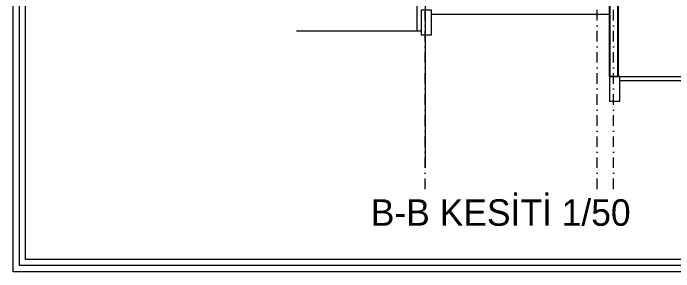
# Model space of a CAD drawing. Header units: millimetres. Extents: x -16104 to 67872, y -88009 to 12107.
# Drawn here: x 42724 to 44321, y -8330 to -7706 of the extents above; entities that cross this region are included whole.
import ezdxf

# ---------------------------------------------------------------- set-up
doc = ezdxf.new("R2010")
doc.units = ezdxf.units.MM
doc.linetypes.add('DASHDOTX2', pattern=[50.8, 25.4, -12.7, 0, -12.7])
doc.layers.get('0').update_dxf_attribs({"color": 241})
doc.layers.add('c05', color=32, linetype='Continuous', lineweight=13)
doc.layers.add('TARAMA', color=8, linetype='Continuous', lineweight=15)
doc.styles.add('ÖLÇÜ-50', font='comic.ttf', dxfattribs={"height": 12.5})

msp = doc.modelspace()

# ---------------------------------------------------------------- linework, layer by layer
for p, q in [((44185.3, -7108.5), (44185.3, -7858.5)), ((44165.3, -7433.5), (44165.3, -7858.5))]:
    msp.add_line(p, q)
at = {"layer": 'c05'}
for points in [[(46254.6, -8120), (46254.6, -8330.3), (42724.4, -8330.3), (42724.4, -4952.5), (46254.6, -4952.5), (46254.6, -6808.6)], [(46254.6, -8120), (46254.6, -8330.3), (42724.4, -8330.3), (42724.4, -4952.5), (46254.6, -4952.5), (46254.6, -6808.6)], [(46239.6, -8120), (46239.6, -8315.3), (42739.4, -8315.3), (42739.4, -4967.5), (46239.6, -4967.5), (46239.6, -6808.6)], [(46224.6, -8120), (46224.6, -8300.3), (42754.4, -8300.3), (42754.4, -4982.5), (46224.6, -4982.5), (46224.6, -6808.6)]]:
    msp.add_lwpolyline(points, dxfattribs=at)
at = {"layer": 'TARAMA'}
for p, q in [((43720, -5237), (43720, -8078.3)), ((43735, -7708.5), (44165.3, -7708.5)), ((43408.9, -7748.5), (43710, -7748.5)), ((43408.9, -7748.5), (43710, -7748.5)), ((44165.3, -7858.5), (44365, -7858.5)), ((44190.3, -7868.5), (44340, -7868.5))]:
    msp.add_line(p, q, dxfattribs=at)
at = {"layer": 'TARAMA', "linetype": 'DASHDOTX2'}
for p, q in [((43720, -8130.6), (43720, -5237)), ((44135.3, -8130.6), (44135.3, -5236.9)), ((44175.3, -8130.6), (44175.3, -5236.9))]:
    msp.add_line(p, q, dxfattribs=at)
at = {"layer": 'TARAMA', "ltscale": 0.01}
msp.add_line((43700, -7433.5), (43700, -7748.5), dxfattribs=at)
at = {"layer": 'TARAMA'}
for points in [[(43710, -7698.5), (43710, -7758.5), (43735, -7758.5), (43735, -7698.5), (43710, -7698.5)], [(44165.3, -7858.5), (44165.3, -7918.5), (44190.3, -7918.5), (44190.3, -7858.5), (44165.3, -7858.5)]]:
    msp.add_lwpolyline(points, dxfattribs=at)

# ---------------------------------------------------------------- texts
at = {"layer": 'TARAMA', "style": 'ÖLÇÜ-50'}
msp.add_text('B-B KESİTİ 1/50', height=64, dxfattribs=at).set_placement((43588.5, -8219.2))

doc.saveas('drawing.dxf')
